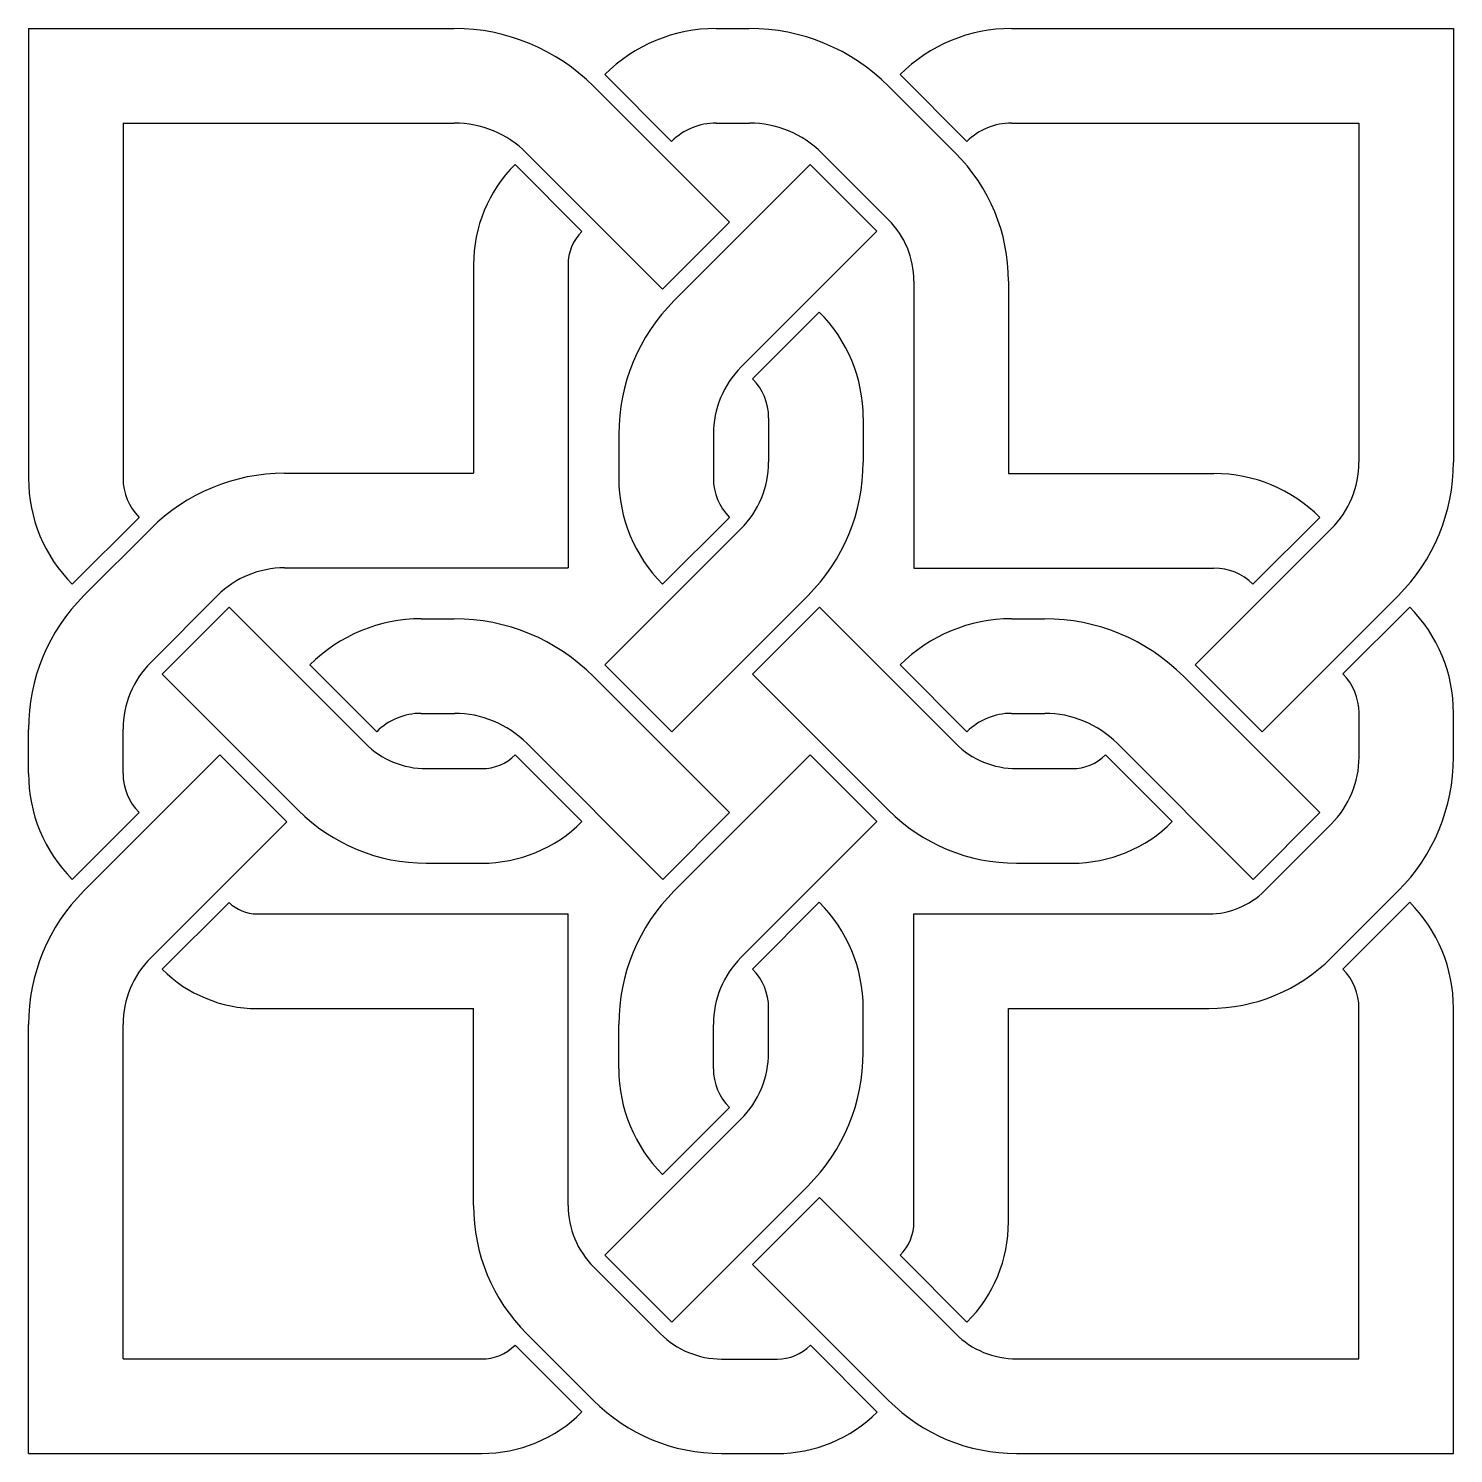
# Model space of a CAD drawing. Header units: inches. Extents: x 2.24 to 8.26, y 1.45 to 7.48.
import ezdxf

# ---------------------------------------------------------------- set-up
doc = ezdxf.new("R2010")
doc.units = ezdxf.units.IN
doc.header["$MEASUREMENT"] = 0
doc.linetypes.add('CONTINUOUS2', pattern=[0])
doc.layers.get('0').update_dxf_attribs({"color": 1})

msp = doc.modelspace()

# ---------------------------------------------------------------- linework, layer by layer
at = {"color": 9, "linetype": 'CONTINUOUS2'}
for p, q in [((2.237859, 7.475466), (2.237859, 5.572949)), ((2.237859, 7.475466), (4.038145, 7.475466)), ((5.145283, 7.475466), (5.285297, 7.475466)), ((6.394131, 7.475466), (8.263359, 7.475466)), ((8.263359, 7.475466), (8.263359, 5.641892)), ((4.626609, 7.231716), (5.201859, 6.656466)), ((4.674512, 7.280466), (4.957262, 6.997716)), ((5.874609, 7.231716), (6.157359, 6.948966)), ((5.923359, 7.280466), (6.206109, 6.997716)), ((2.637728, 7.075597), (2.637728, 5.573123)), ((2.637728, 7.075597), (4.038382, 7.075597)), ((5.145469, 7.075597), (5.285907, 7.075597)), ((6.394317, 7.075597), (7.86349, 7.075597)), ((7.86349, 7.075597), (7.86349, 5.64212)), ((4.343859, 6.948966), (4.919109, 6.373716)), ((5.591859, 6.948966), (5.874609, 6.666216)), ((4.295109, 6.900216), (4.577859, 6.617466)), ((4.967859, 6.324966), (5.543109, 6.900216)), ((5.543109, 6.900216), (5.825457, 6.617868)), ((5.201859, 6.656466), (4.919109, 6.373716)), ((5.250609, 6.043021), (5.825457, 6.617868)), ((4.11949, 6.476234), (4.11949, 5.59464)), ((4.519359, 6.476396), (4.519359, 5.194771)), ((5.981859, 6.40751), (5.981859, 5.193966)), ((6.381729, 6.407291), (6.381729, 5.593835)), ((5.299359, 5.994271), (5.581707, 6.276618)), ((5.36749, 5.829613), (5.36749, 5.64212)), ((5.767359, 5.828983), (5.767359, 5.641892)), ((4.733859, 5.76004), (4.733859, 5.572949)), ((5.133728, 5.760616), (5.133728, 5.573123)), ((3.319822, 5.59464), (4.11949, 5.59464)), ((6.381729, 5.593835), (7.250339, 5.593835)), ((2.423109, 5.125716), (2.705859, 5.408466)), ((5.201859, 5.408466), (4.919109, 5.125716)), ((7.697859, 5.408466), (7.415109, 5.125716)), ((2.471859, 5.077771), (2.754609, 5.360521)), ((4.675359, 4.784466), (5.250609, 5.359716)), ((7.171359, 4.784466), (7.746609, 5.359716)), ((3.320051, 5.194771), (4.519359, 5.194771)), ((5.981859, 5.193966), (7.250513, 5.193966)), ((2.754609, 4.795021), (3.037359, 5.077771)), ((4.958109, 4.501716), (5.533359, 5.076966)), ((7.454109, 4.501716), (8.029359, 5.076966)), ((2.803359, 4.745466), (3.086109, 5.028216)), ((3.086109, 5.028216), (3.661359, 4.452966)), ((5.299359, 4.745466), (5.582109, 5.028216)), ((5.582109, 5.028216), (6.157359, 4.452966)), ((8.078156, 5.028974), (7.795776, 4.746593)), ((3.898131, 4.979466), (4.038145, 4.979466)), ((6.394131, 4.979466), (6.534145, 4.979466)), ((3.427359, 4.784466), (3.710109, 4.501716)), ((4.958109, 4.501716), (4.675359, 4.784466)), ((5.923359, 4.784466), (6.206109, 4.501716)), ((7.171359, 4.784466), (7.454109, 4.501716)), ((2.803359, 4.745466), (3.378609, 4.170216)), ((4.626609, 4.735716), (5.202283, 4.160042)), ((5.299359, 4.745466), (5.874609, 4.170216)), ((7.122609, 4.735716), (7.698283, 4.160042)), ((3.898317, 4.579597), (4.038755, 4.579597)), ((6.394317, 4.579597), (6.534755, 4.579597)), ((7.863907, 4.394443), (7.863907, 4.581936)), ((8.263359, 4.393892), (8.263359, 4.580983)), ((2.237859, 4.324949), (2.237859, 4.51204)), ((2.637728, 4.325123), (2.637728, 4.512616)), ((2.471859, 3.828966), (3.047109, 4.404216)), ((3.047109, 4.404216), (3.329859, 4.121466)), ((4.295869, 4.404216), (4.578239, 4.121846)), ((4.344707, 4.452966), (4.919957, 3.877716)), ((5.543109, 4.404216), (4.967859, 3.828966)), ((5.543109, 4.404216), (5.825457, 4.121868)), ((6.791869, 4.404216), (7.074239, 4.121846)), ((6.840707, 4.452966), (7.415957, 3.877716)), ((3.920215, 4.345835), (4.154763, 4.345835)), ((6.416215, 4.345835), (6.650763, 4.345835)), ((2.423109, 3.877716), (2.705859, 4.160466)), ((5.202283, 4.160042), (4.919957, 3.877716)), ((7.698283, 4.160042), (7.415957, 3.877716)), ((2.754609, 3.546216), (3.329859, 4.121466)), ((5.825457, 4.121868), (5.250609, 3.547021)), ((7.747026, 4.112039), (7.464276, 3.829289)), ((3.919997, 3.945966), (4.154165, 3.945966)), ((6.415997, 3.945966), (6.650165, 3.945966)), ((8.029359, 3.828966), (7.746609, 3.546216)), ((2.803359, 3.497466), (3.086109, 3.780216)), ((5.581707, 3.780618), (5.299359, 3.498271)), ((7.795359, 3.497814), (8.078109, 3.780564)), ((3.20395, 3.731466), (4.519654, 3.731466)), ((4.519654, 2.498422), (4.519654, 3.731466)), ((5.981859, 3.731789), (7.228682, 3.731789)), ((5.981859, 2.429859), (5.981859, 3.731789)), ((3.203802, 3.331597), (4.11949, 3.331597)), ((4.11949, 2.49864), (4.11949, 3.331597)), ((5.36749, 3.14612), (5.36749, 3.333613)), ((5.767359, 3.145892), (5.767359, 3.332983)), ((6.381728, 3.331597), (7.228473, 3.331597)), ((6.381728, 2.429697), (6.381728, 3.331597)), ((7.86349, 1.849835), (7.86349, 3.333157)), ((8.263359, 1.449966), (8.263359, 3.333331)), ((2.237859, 1.449966), (2.237859, 3.26404)), ((2.637728, 1.849835), (2.637728, 3.263812)), ((4.733859, 3.076949), (4.733859, 3.26404)), ((5.133728, 3.077123), (5.133728, 3.264616)), ((4.919109, 2.629716), (5.201859, 2.912466)), ((4.675359, 2.288466), (5.250609, 2.863716)), ((4.958109, 2.005716), (5.533359, 2.580966)), ((5.299359, 2.249466), (5.582109, 2.532216)), ((5.582109, 2.532216), (6.157359, 1.956966)), ((4.626904, 2.239279), (4.909654, 1.956529)), ((4.958109, 2.005716), (4.675359, 2.288466)), ((5.299359, 2.249466), (5.874609, 1.674216)), ((5.923359, 2.288466), (6.206109, 2.005716)), ((4.343859, 1.956966), (4.626609, 1.674216)), ((4.295109, 1.908216), (4.577859, 1.625466)), ((5.544163, 1.907779), (5.826548, 1.625394)), ((2.637728, 1.849835), (4.154003, 1.849835)), ((5.16851, 1.849398), (5.403058, 1.849398)), ((6.416215, 1.849835), (7.86349, 1.849835)), ((2.237859, 1.449966), (4.154165, 1.449966)), ((5.167997, 1.449966), (5.402165, 1.449966)), ((6.415997, 1.449966), (8.263359, 1.449966))]:
    msp.add_line(p, q, dxfattribs=at)
for centre, radius, start, end in [((4.038145, 6.643251), 0.832215, 45, 90), ((5.145283, 6.809694), 0.665772, 90, 135), ((5.286145, 6.643251), 0.832215, 45, 90.058352), ((6.394131, 6.809694), 0.665772, 90, 135), ((4.038145, 6.643251), 0.432346, 45, 89.968524), ((5.145283, 6.809694), 0.265903, 89.959864, 135), ((5.286145, 6.643251), 0.432346, 45, 90.031476), ((6.394131, 6.809694), 0.265903, 89.959864, 135), ((5.615685, 6.407291), 0.766044, 0, 45), ((4.719091, 6.476234), 0.599601, 135, 180), ((5.615685, 6.407291), 0.366175, 0.034202, 45), ((4.719091, 6.476234), 0.199732, 135, 179.953691), ((5.532785, 5.76004), 0.798926, 135, 180), ((5.134876, 5.828983), 0.632483, 0, 45.051552), ((5.532785, 5.760845), 0.399057, 135, 180.032762), ((5.134876, 5.829787), 0.232614, 359.957089, 405), ((4.968433, 5.641892), 0.399057, 315, 360.032762), ((4.968433, 5.641892), 0.798926, 315, 360), ((7.464433, 5.641892), 0.399057, 315, 360.032762), ((7.464433, 5.641892), 0.798926, 315, 360), ((2.870342, 5.572949), 0.632483, 180, 225), ((2.870342, 5.572949), 0.232614, 179.957089, 225), ((3.319822, 4.795307), 0.799332, 90, 135), ((5.366342, 5.572949), 0.632483, 180, 225), ((5.366342, 5.572949), 0.232614, 179.957089, 225), ((7.250339, 4.960946), 0.632889, 45, 90), ((3.319822, 4.795307), 0.399463, 89.967254, 135), ((7.250339, 4.960946), 0.23302, 45, 89.957126), ((3.036785, 4.512845), 0.798926, 135, 180.057717), ((7.630876, 4.581787), 0.632484, 359.927094, 404.993982), ((3.898131, 4.313694), 0.665772, 90, 135), ((4.038145, 4.147251), 0.832215, 45, 90), ((6.394131, 4.313694), 0.665772, 90, 135), ((6.534145, 4.147251), 0.832215, 45, 90), ((3.036785, 4.512845), 0.399057, 135, 180.032762), ((7.631293, 4.58211), 0.232614, 359.957089, 405), ((3.898131, 4.313694), 0.265903, 89.959864, 135), ((4.038992, 4.147251), 0.432346, 45, 90.031476), ((6.394131, 4.313694), 0.265903, 89.959864, 135), ((6.534992, 4.147251), 0.432346, 45, 90.031476), ((3.919997, 4.711603), 0.365769, 225, 270.034221), ((4.154924, 4.54516), 0.199326, 269.953644, 315), ((6.415997, 4.711603), 0.365769, 225, 270.034221), ((6.650924, 4.54516), 0.199326, 269.953644, 315), ((7.46485, 4.394215), 0.399057, 315, 360.032762), ((7.464433, 4.393892), 0.798926, 315, 360), ((2.870342, 4.324949), 0.632483, 180, 225), ((2.870342, 4.324949), 0.232614, 179.957089, 225), ((3.919997, 4.711603), 0.765637, 225, 270), ((6.415997, 4.711603), 0.765637, 225, 270), ((4.154165, 4.54516), 0.599194, 270, 315.05135), ((6.650165, 4.54516), 0.599194, 270, 315.05135), ((3.036785, 3.26404), 0.798926, 135, 180), ((5.532785, 3.26404), 0.798926, 135, 180), ((7.22889, 4.064675), 0.332886, 269.964129, 315), ((3.203802, 3.897909), 0.166443, 225, 270.050729), ((5.134876, 3.332983), 0.632483, 0, 45.051552), ((7.630876, 3.333331), 0.632483, 0, 45), ((3.036785, 3.26404), 0.399057, 135, 180.032762), ((3.203802, 3.897909), 0.566312, 225, 270), ((5.532785, 3.264845), 0.399057, 135, 180.032762), ((5.134876, 3.333787), 0.232614, 359.957089, 405), ((7.228473, 4.064352), 0.732755, 270, 315), ((7.630876, 3.333331), 0.232614, 359.957089, 405), ((4.968433, 3.145892), 0.399057, 315, 360.032762), ((4.968433, 3.145892), 0.798926, 315, 360), ((5.366342, 3.076949), 0.632483, 180, 225), ((5.366342, 3.076949), 0.232614, 179.957089, 225), ((4.885534, 2.49864), 0.766044, 180, 225), ((4.885828, 2.498203), 0.366175, 179.965798, 225), ((5.782127, 2.429697), 0.199732, 315, 360.046309), ((5.782127, 2.429697), 0.599601, 315, 360), ((5.168291, 2.215166), 0.365769, 225, 270.034221), ((6.415997, 2.215603), 0.365769, 225, 270.034221), ((4.154165, 2.04916), 0.199326, 269.953644, 315), ((5.403219, 2.048723), 0.199326, 269.953644, 315), ((5.167997, 2.215603), 0.765637, 225, 270), ((6.415997, 2.215603), 0.765637, 225, 270), ((4.154165, 2.04916), 0.599194, 270, 315), ((5.402924, 2.04916), 0.599195, 269.92738, 314.99037)]:
    msp.add_arc(centre, radius, start, end, dxfattribs=at)

doc.saveas('drawing.dxf')
